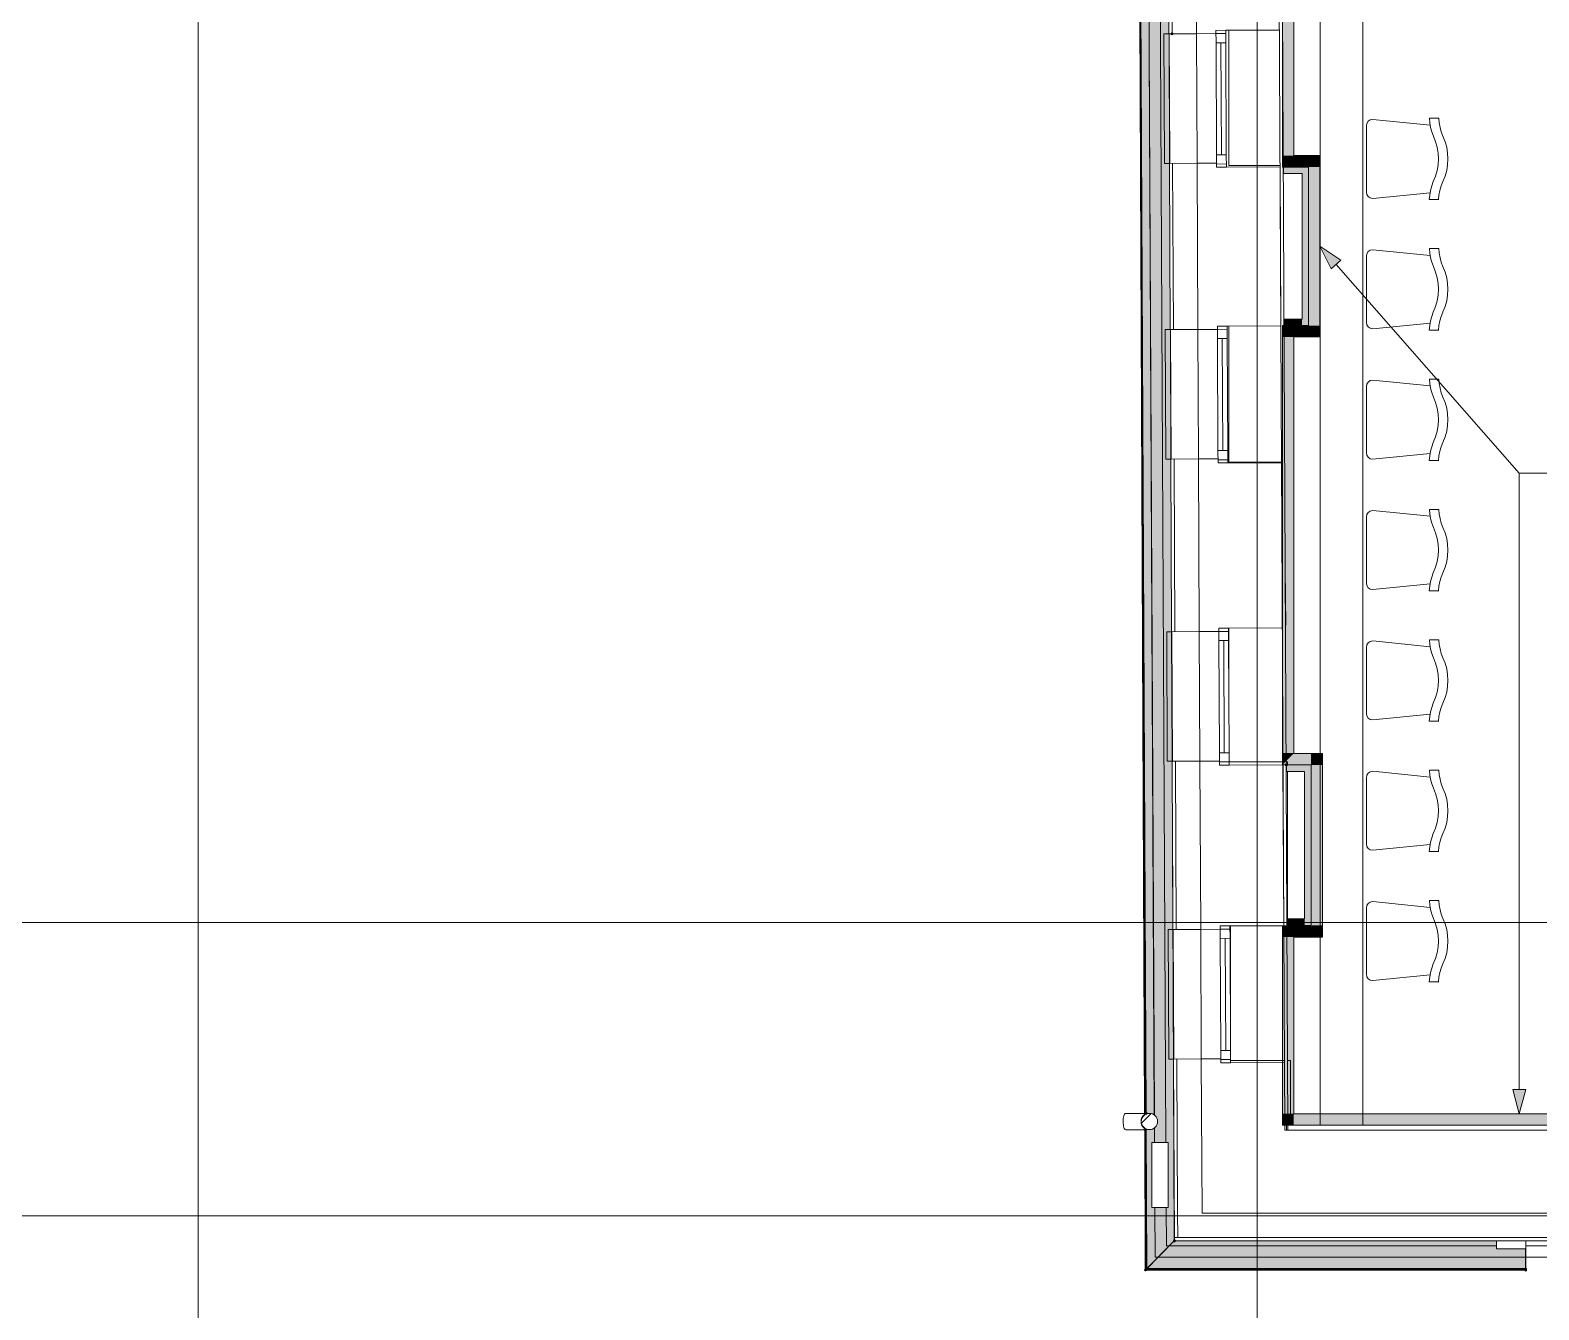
# Model space of a CAD drawing. Header units: millimetres. Extents: x 0 to 1189, y 0 to 841.
# Drawn here: x 228.4 to 321, y 282.1 to 360.6 of the extents above; entities that cross this region are included whole.
import ezdxf

# ---------------------------------------------------------------- set-up
doc = ezdxf.new("R2010")
doc.units = ezdxf.units.MM

msp = doc.modelspace()

# ---------------------------------------------------------------- hatches: boundary and pattern name
at = {"true_color": 0x3d3d3d}
h = msp.add_hatch(color=250, dxfattribs=at)
h.paths.add_polyline_path([(296.457453, 366.41133), (296.677453, 366.632331), (296.677453, 363.698326), (297.677455, 363.698326), (297.677455, 367.636332), (298.213456, 368.175333), (298.251456, 360.408321), (298.269456, 360.407321), (298.304456, 352.448309), (298.288456, 352.447309), (298.337456, 342.251294), (298.349456, 342.251294), (298.593456, 286.332208), (296.815453, 284.536205), (296.777453, 293.252219), (296.959454, 293.165219), (297.182454, 293.166219), (297.375454, 293.261219), (297.519455, 293.438219), (297.568455, 293.655219), (297.520455, 293.86122), (297.382454, 294.04122), (297.177454, 294.14122), (296.954454, 294.14022), (296.773453, 294.05222)])
h.paths.add_polyline_path([(298.213456, 288.369211), (298.213456, 292.369217), (297.213454, 292.369217), (297.213454, 288.369211)])
h = msp.add_hatch(color=250, dxfattribs=at)
h.dxf.hatch_style = 2
h.paths.add_polyline_path([(296.497453, 366.451331), (296.813453, 294.07122), (296.771453, 294.05122), (296.455453, 366.40933)])
at = {"true_color": 0xf1d696}
h = msp.add_hatch(color=41, dxfattribs=at)
h.dxf.hatch_style = 2
h.paths.add_polyline_path([(305.929467, 352.92731), (305.229466, 352.92731), (305.229466, 362.921325), (305.929467, 362.921325)])
h = msp.add_hatch(color=7)
h.dxf.hatch_style = 2
h.paths.add_polyline_path([(298.541456, 360.408321), (298.515019, 360.471884), (298.451456, 360.498321), (298.387893, 360.471884), (298.361456, 360.408321), (298.361456, 360.398321), (298.387893, 360.334759), (298.451456, 360.308321), (298.515019, 360.334759), (298.541456, 360.398321)])
h = msp.add_hatch(color=41, dxfattribs=at)
h.dxf.hatch_style = 2
h.paths.add_polyline_path([(305.929467, 352.92731), (305.929467, 352.227309), (305.229466, 352.227309)])
h = msp.add_hatch(color=41, dxfattribs=at)
h.dxf.hatch_style = 2
h.paths.add_polyline_path([(305.229466, 352.92731), (305.929467, 352.92731), (305.229466, 352.227309)])
h = msp.add_hatch(color=41, dxfattribs=at)
h.dxf.hatch_style = 2
h.paths.add_polyline_path([(306.834469, 352.92731), (306.834469, 352.227309), (305.929467, 352.227309), (305.929467, 352.92731)])
h = msp.add_hatch(color=41, dxfattribs=at)
h.dxf.hatch_style = 2
h.paths.add_polyline_path([(306.834469, 352.227309), (307.53447, 352.92731), (307.53447, 352.227309)])
h = msp.add_hatch(color=41, dxfattribs=at)
h.dxf.hatch_style = 2
h.paths.add_polyline_path([(306.834469, 352.92731), (307.53447, 352.92731), (306.834469, 352.227309)])
at = {"true_color": 0x3d3d3d}
h = msp.add_hatch(color=250, dxfattribs=at)
h.dxf.hatch_style = 2
h.paths.add_polyline_path([(298.304456, 352.447309), (298.314456, 352.448309)])
h = msp.add_hatch(color=7)
h.dxf.hatch_style = 2
h.paths.add_polyline_path([(306.834469, 352.233309), (306.834469, 351.833308), (305.301466, 351.833308), (305.301466, 352.233309)])
at = {"true_color": 0xf1d696}
h = msp.add_hatch(color=41, dxfattribs=at)
h.dxf.hatch_style = 2
h.paths.add_polyline_path([(307.53447, 342.496294), (306.834469, 342.496294), (306.834469, 352.227309), (307.53447, 352.227309)])
h = msp.add_hatch(color=7)
h.dxf.hatch_style = 2
h.paths.add_polyline_path([(306.834469, 342.496294), (306.434468, 342.496294), (306.434468, 351.833308), (306.834469, 351.833308)])
at = {"true_color": 0x0077b0}
h = msp.add_hatch(color=144, dxfattribs=at)
h.dxf.hatch_style = 2
h.paths.add_polyline_path([(307.53447, 347.361301), (308.820472, 346.5043), (308.219471, 345.976299)])
h = msp.add_hatch(color=7)
h.dxf.hatch_style = 2
h.paths.add_polyline_path([(305.318466, 342.496294), (305.318466, 342.896295), (306.434468, 342.896295), (306.434468, 342.496294)])
at = {"true_color": 0xf1d696}
h = msp.add_hatch(color=41, dxfattribs=at)
h.dxf.hatch_style = 2
h.paths.add_polyline_path([(305.929467, 341.796293), (305.229466, 341.796293), (305.229466, 342.496294)])
h = msp.add_hatch(color=41, dxfattribs=at)
h.dxf.hatch_style = 2
h.paths.add_polyline_path([(305.929467, 342.496294), (305.929467, 341.796293), (305.229466, 342.496294)])
h = msp.add_hatch(color=41, dxfattribs=at)
h.dxf.hatch_style = 2
h.paths.add_polyline_path([(305.229466, 341.796293), (305.929467, 341.796293), (305.929467, 316.240254), (305.229466, 315.540253)])
h = msp.add_hatch(color=41, dxfattribs=at)
h.dxf.hatch_style = 2
h.paths.add_polyline_path([(305.929467, 341.796293), (305.929467, 342.496294), (306.834469, 342.496294), (306.834469, 341.796293)])
h = msp.add_hatch(color=41, dxfattribs=at)
h.dxf.hatch_style = 2
h.paths.add_polyline_path([(306.834469, 342.496294), (307.53447, 341.796293), (306.834469, 341.796293)])
h = msp.add_hatch(color=41, dxfattribs=at)
h.dxf.hatch_style = 2
h.paths.add_polyline_path([(307.53447, 342.496294), (307.53447, 341.796293), (306.834469, 342.496294)])
at = {"true_color": 0x3d3d3d}
h = msp.add_hatch(color=250, dxfattribs=at)
h.dxf.hatch_style = 2
h.paths.add_polyline_path([(298.383456, 334.301281), (298.393456, 334.302281)])
at = {"true_color": 0xf1d696}
h = msp.add_hatch(color=41, dxfattribs=at)
h.dxf.hatch_style = 2
h.paths.add_polyline_path([(305.264466, 316.240254), (305.929467, 316.240254), (305.264466, 315.575253)])
h = msp.add_hatch(color=41, dxfattribs=at)
h.dxf.hatch_style = 2
h.paths.add_polyline_path([(306.992469, 316.240254), (306.992469, 315.540253), (305.264466, 315.540253), (305.264466, 316.240254)])
h = msp.add_hatch(color=41, dxfattribs=at)
h.dxf.hatch_style = 2
h.paths.add_polyline_path([(306.992469, 315.540253), (307.69247, 316.240254), (307.69247, 315.540253)])
h = msp.add_hatch(color=41, dxfattribs=at)
h.dxf.hatch_style = 2
h.paths.add_polyline_path([(306.992469, 316.240254), (307.69247, 316.240254), (306.992469, 315.540253)])
at = {"true_color": 0x3d3d3d}
h = msp.add_hatch(color=250, dxfattribs=at)
h.dxf.hatch_style = 2
h.paths.add_polyline_path([(298.464456, 315.758253), (298.474456, 315.759253)])
at = {"true_color": 0xf1d696}
h = msp.add_hatch(color=41, dxfattribs=at)
h.dxf.hatch_style = 2
h.paths.add_polyline_path([(305.264466, 315.575253), (305.264466, 315.540253), (305.229466, 315.540253)])
h = msp.add_hatch(color=7)
h.dxf.hatch_style = 2
h.paths.add_polyline_path([(305.462467, 315.623253), (305.398904, 315.596815), (305.372467, 315.533253), (305.398904, 315.46969), (305.462467, 315.443253), (305.475467, 315.443253), (305.539029, 315.46969), (305.565467, 315.533253), (305.539029, 315.596815), (305.475467, 315.623253)])
h = msp.add_hatch(color=7)
h.dxf.hatch_style = 2
h.paths.add_polyline_path([(306.992469, 315.533253), (306.992469, 315.133252), (305.475467, 315.133252), (305.475467, 315.533253)])
h = msp.add_hatch(color=7)
h.dxf.hatch_style = 2
h.paths.add_polyline_path([(306.992469, 305.684238), (306.592468, 305.684238), (306.592468, 315.133252), (306.992469, 315.133252)])
h = msp.add_hatch(color=41, dxfattribs=at)
h.dxf.hatch_style = 2
h.paths.add_polyline_path([(306.992469, 315.540253), (307.69247, 315.540253), (307.69247, 305.684238), (306.992469, 305.684238)])
h = msp.add_hatch(color=41, dxfattribs=at)
h.dxf.hatch_style = 2
h.paths.add_polyline_path([(305.929467, 304.969237), (305.229466, 304.969237), (305.229466, 305.669238)])
h = msp.add_hatch(color=41, dxfattribs=at)
h.dxf.hatch_style = 2
h.paths.add_polyline_path([(305.929467, 305.669238), (305.929467, 304.969237), (305.229466, 305.669238)])
h = msp.add_hatch(color=7)
h.dxf.hatch_style = 2
h.paths.add_polyline_path([(305.492467, 305.684238), (305.492467, 306.084238), (306.592468, 306.084238), (306.592468, 305.684238)])
h = msp.add_hatch(color=41, dxfattribs=at)
h.dxf.hatch_style = 2
h.paths.add_polyline_path([(305.929467, 304.969237), (305.929467, 305.669238), (306.992469, 305.669238), (306.992469, 304.969237)])
h = msp.add_hatch(color=41, dxfattribs=at)
h.dxf.hatch_style = 2
h.paths.add_polyline_path([(307.69247, 305.684238), (307.69247, 305.669238), (307.007469, 305.669238), (306.992469, 305.684238)])
h = msp.add_hatch(color=41, dxfattribs=at)
h.dxf.hatch_style = 2
h.paths.add_polyline_path([(306.992469, 305.669238), (307.69247, 304.969237), (306.992469, 304.969237)])
h = msp.add_hatch(color=41, dxfattribs=at)
h.dxf.hatch_style = 2
h.paths.add_polyline_path([(307.69247, 305.669238), (307.69247, 304.969237), (307.007469, 305.669238)])
h = msp.add_hatch(color=41, dxfattribs=at)
h.dxf.hatch_style = 2
h.paths.add_polyline_path([(305.929467, 294.13222), (305.229466, 294.13222), (305.229466, 304.969237), (305.929467, 304.969237)])
at = {"true_color": 0x0077b0}
h = msp.add_hatch(color=144, dxfattribs=at)
h.dxf.hatch_style = 2
h.paths.add_polyline_path([(319.766489, 294.13222), (319.366488, 295.625222), (320.166489, 295.625222)])
h = msp.add_hatch(color=7)
h.dxf.hatch_style = 2
h.paths.add_polyline_path([(296.855454, 294.24222), (296.791891, 294.215783), (296.765453, 294.15222), (296.791891, 294.088657), (296.855454, 294.06222), (296.867454, 294.06222), (296.931016, 294.088657), (296.957454, 294.15222), (296.931016, 294.215783), (296.867454, 294.24222)])
at = {"true_color": 0xf1d696}
h = msp.add_hatch(color=41, dxfattribs=at)
h.dxf.hatch_style = 2
h.paths.add_polyline_path([(305.929467, 294.13222), (305.929467, 293.432219), (305.229466, 293.432219)])
h = msp.add_hatch(color=41, dxfattribs=at)
h.dxf.hatch_style = 2
h.paths.add_polyline_path([(305.229466, 294.13222), (305.929467, 294.13222), (305.229466, 293.432219)])
h = msp.add_hatch(color=41, dxfattribs=at)
h.dxf.hatch_style = 2
h.paths.add_polyline_path([(352.362538, 294.13222), (352.362538, 293.432219), (305.929467, 293.432219), (305.929467, 294.13222)])
h = msp.add_hatch(color=7)
h.dxf.hatch_style = 2
h.paths.add_polyline_path([(296.808453, 293.062218), (296.872016, 293.088656), (296.898454, 293.152219), (296.872016, 293.215781), (296.808453, 293.242219), (296.793453, 293.242219), (296.729891, 293.215781), (296.703453, 293.152219), (296.729891, 293.088656), (296.793453, 293.062218)])
h = msp.add_hatch(color=7)
h.dxf.hatch_style = 2
h.paths.add_polyline_path([(296.829453, 293.062218), (296.893016, 293.088656), (296.919454, 293.152219), (296.893016, 293.215781), (296.829453, 293.242219), (296.817453, 293.242219), (296.753891, 293.215781), (296.727453, 293.152219), (296.753891, 293.088656), (296.817453, 293.062218)])
h = msp.add_hatch(color=7)
h.dxf.hatch_style = 2
h.paths.add_polyline_path([(296.841454, 293.062218), (296.905016, 293.088656), (296.931454, 293.152219), (296.905016, 293.215781), (296.841454, 293.242219), (296.829453, 293.242219), (296.765891, 293.215781), (296.739453, 293.152219), (296.765891, 293.088656), (296.829453, 293.062218)])
at = {"true_color": 0x3d3d3d}
h = msp.add_hatch(color=250, dxfattribs=at)
h.dxf.hatch_style = 2
h.paths.add_polyline_path([(296.816453, 293.233219), (296.854454, 284.586205), (296.813453, 284.534205), (296.775453, 293.253219)])
h = msp.add_hatch(color=250, dxfattribs=at)
h.dxf.hatch_style = 2
h.paths.add_polyline_path([(298.593456, 286.322208), (318.363486, 286.322208), (318.363486, 285.832207), (320.163489, 285.832207), (320.163489, 284.536205), (296.815453, 284.536205)])
h = msp.add_hatch(color=7)
h.dxf.hatch_style = 2
h.paths.add_polyline_path([(298.667096, 286.268568), (298.693347, 286.332208), (298.667096, 286.395848), (298.603456, 286.422099), (298.539816, 286.395848), (298.529816, 286.385848), (298.503565, 286.322208), (298.529816, 286.258568), (298.593456, 286.232317), (298.657096, 286.258568)])
h = msp.add_hatch(color=250, dxfattribs=at)
h.dxf.hatch_style = 2
h.paths.add_polyline_path([(298.593456, 286.322208), (298.593456, 286.332208), (298.603456, 286.332208)])
h = msp.add_hatch(color=7)
h.dxf.hatch_style = 2
h.paths.add_polyline_path([(296.894093, 284.488566), (296.920345, 284.552205), (296.894093, 284.615845), (296.830453, 284.642097), (296.766814, 284.615845), (296.735562, 284.547205), (296.761814, 284.483566), (296.825453, 284.457314)])
h = msp.add_hatch(color=7)
h.dxf.hatch_style = 2
h.paths.add_polyline_path([(296.923454, 284.519205), (296.940441, 284.585918), (296.905454, 284.645206), (296.838741, 284.662193), (296.779453, 284.627206), (296.759466, 284.556493), (296.794453, 284.497205), (296.861166, 284.480218)])
h = msp.add_hatch(color=250, dxfattribs=at)
h.dxf.hatch_style = 2
h.paths.add_polyline_path([(296.854454, 284.576205), (320.163489, 284.576205), (320.163489, 284.536205), (300.281459, 284.534205), (296.815453, 284.534205)])
h = msp.add_hatch(color=7)
h.dxf.hatch_style = 2
h.paths.add_polyline_path([(320.073489, 284.576205), (320.099927, 284.512643), (320.163489, 284.486205), (320.227052, 284.512643), (320.253489, 284.576205), (320.253489, 284.588205), (320.227052, 284.651768), (320.163489, 284.678206), (320.099927, 284.651768), (320.073489, 284.588205)])
h = msp.add_hatch(color=7)
h.dxf.hatch_style = 2
h.paths.add_polyline_path([(320.253489, 284.573205), (320.227052, 284.636768), (320.163489, 284.663206), (320.099927, 284.636768), (320.073489, 284.573205), (320.099927, 284.505643), (320.163489, 284.479205), (320.227052, 284.505643)])
h = msp.add_hatch(color=7)
h.dxf.hatch_style = 2
h.paths.add_polyline_path([(320.253489, 284.552205), (320.227052, 284.615768), (320.163489, 284.642206), (320.099927, 284.615768), (320.073489, 284.552205), (320.099927, 284.483643), (320.163489, 284.457205), (320.227052, 284.483643)])
h = msp.add_hatch(color=7)
h.dxf.hatch_style = 2
h.paths.add_polyline_path([(320.073489, 284.536205), (320.099927, 284.472643), (320.163489, 284.446205), (320.227052, 284.472643), (320.253489, 284.536205), (320.253489, 284.549205), (320.227052, 284.612768), (320.163489, 284.639206), (320.099927, 284.612768), (320.073489, 284.549205)])
h = msp.add_hatch(color=7)
h.dxf.hatch_style = 2
h.paths.add_polyline_path([(320.253489, 284.549205), (320.227052, 284.612768), (320.163489, 284.639206), (320.099927, 284.612768), (320.073489, 284.549205), (320.073489, 284.536205), (320.099927, 284.472643), (320.163489, 284.446205), (320.227052, 284.472643), (320.253489, 284.536205)])
h = msp.add_hatch(color=7)
h.dxf.hatch_style = 2
h.paths.add_polyline_path([(320.073489, 284.534205), (320.099927, 284.470643), (320.163489, 284.444205), (320.227052, 284.470643), (320.253489, 284.534205), (320.253489, 284.546205), (320.227052, 284.609768), (320.163489, 284.636206), (320.099927, 284.609768), (320.073489, 284.546205)])

# ---------------------------------------------------------------- linework, layer by layer
at = {"color": 7, "lineweight": 0}
for points in [[(303.672464, 237.628134), (303.672464, 730.151886)], [(238.672365, 237.628134), (238.672365, 729.022884)], [(304.974466, 375.015344), (305.371467, 293.132219)], [(305.571467, 293.133219), (305.174466, 375.015344)], [(299.905458, 369.915336), (299.951458, 360.405321)], [(299.951458, 360.405321), (299.905458, 369.915336)], [(297.713455, 368.197333), (298.074455, 292.369217)], [(298.213456, 368.207333), (298.251456, 360.397321)], [(298.412456, 368.407334), (298.451456, 360.408321)], [(296.771453, 294.05122), (296.455453, 366.40933)], [(296.773453, 294.05222), (296.457453, 366.41133)], [(296.783453, 294.05622), (296.467453, 366.421331)], [(296.784453, 294.05722), (296.468453, 366.422331)], [(296.786453, 294.05822), (296.470453, 366.424331)], [(296.789453, 294.05922), (296.473453, 366.427331)], [(296.806453, 294.06822), (296.490453, 366.444331)], [(296.809453, 294.06922), (296.494453, 366.448331)], [(296.813453, 294.07122), (296.497453, 366.451331)], [(296.825453, 294.07722), (296.509453, 366.463331)], [(296.867454, 294.09722), (296.517453, 366.507331)], [(297.031454, 363.698326), (297.367454, 294.05022)], [(297.366454, 294.05122), (297.035454, 363.698326)], [(307.53947, 293.432219), (307.53947, 363.621326)], [(305.229466, 362.921325), (305.229466, 352.227309)], [(305.929467, 352.92731), (305.929467, 362.921325)], [(297.951455, 360.396321), (298.251456, 360.397321)], [(297.988455, 352.446309), (297.951455, 360.396321)], [(298.251456, 360.397321), (299.951458, 360.405321)], [(298.304456, 352.447309), (298.269456, 360.407321)], [(298.304456, 352.447309), (298.269456, 360.407321)], [(298.279456, 360.407321), (298.314456, 352.447309)], [(298.314456, 352.447309), (298.279456, 360.407321)], [(299.951458, 360.405321), (301.15146, 360.411321)], [(299.988458, 352.455309), (299.951458, 360.405321)], [(299.951458, 360.405321), (299.988458, 352.455309)], [(301.750461, 360.614322), (301.15046, 360.611322)], [(301.750461, 360.614322), (301.15046, 360.611322)], [(301.15046, 360.611322), (301.15346, 359.85132)], [(301.15046, 360.611322), (301.15346, 359.85132)], [(301.751461, 360.414321), (301.15146, 360.411321)], [(301.750461, 360.614322), (305.050466, 360.629322)], [(301.753461, 359.85432), (301.750461, 360.614322)], [(301.753461, 359.85432), (301.750461, 360.614322)], [(301.939461, 360.617322), (301.939461, 352.317309)], [(301.15346, 359.85132), (301.753461, 359.85432)], [(301.18646, 352.97131), (301.15346, 359.85132)], [(301.486461, 352.97231), (301.453461, 359.85232)], [(301.753461, 359.85432), (301.786461, 352.97431)], [(301.18646, 352.97131), (301.786461, 352.97431)], [(301.19046, 352.211309), (301.18646, 352.97131)], [(301.18646, 352.97131), (301.19046, 352.211309)], [(301.786461, 352.97431), (301.790461, 352.214309)], [(301.790461, 352.214309), (301.786461, 352.97431)], [(307.53447, 352.92731), (305.929467, 352.92731)], [(307.53447, 352.92731), (307.53447, 352.227309)], [(298.288456, 352.447309), (297.988455, 352.446309)], [(299.988458, 352.455309), (298.288456, 352.447309)], [(298.288456, 352.447309), (298.337456, 342.251294)], [(298.537456, 342.252294), (298.488456, 352.448309)], [(301.18846, 352.461309), (299.988458, 352.455309)], [(299.988458, 352.455309), (300.037458, 342.259294)], [(301.789461, 352.414309), (301.18946, 352.411309)], [(301.790461, 352.214309), (301.19046, 352.211309)], [(301.19046, 352.211309), (301.790461, 352.214309)], [(305.090466, 352.229309), (301.790461, 352.214309)], [(301.939461, 352.317309), (305.084466, 352.317309)], [(305.136466, 342.483294), (305.090466, 352.229309)], [(305.229466, 352.227309), (305.929467, 352.227309)], [(306.834469, 352.233309), (305.301466, 352.233309)], [(305.301466, 352.233309), (305.301466, 351.833308)], [(305.929467, 352.227309), (306.834469, 352.227309)], [(306.834469, 342.496294), (306.834469, 352.233309)], [(306.834469, 352.227309), (306.834469, 342.496294)], [(307.53447, 341.796293), (307.53447, 352.227309)], [(305.301466, 351.833308), (306.434468, 351.833308)], [(306.434468, 351.833308), (306.434468, 342.896295)], [(306.434468, 342.896295), (305.318466, 342.896295)], [(305.318466, 342.896295), (305.318466, 342.496294)], [(298.037455, 342.249294), (298.337456, 342.251294)], [(298.075455, 334.299281), (298.037455, 342.249294)], [(298.337456, 342.251294), (300.037458, 342.259294)], [(298.383456, 334.301281), (298.349456, 342.251294)], [(298.383456, 334.301281), (298.349456, 342.251294)], [(298.359456, 342.251294), (298.393456, 334.301281)], [(298.393456, 334.301281), (298.359456, 342.251294)], [(300.037458, 342.259294), (301.23746, 342.264294)], [(300.037458, 342.259294), (300.075458, 334.309281)], [(301.836461, 342.467294), (301.23646, 342.464294)], [(301.836461, 342.467294), (301.23646, 342.464294)], [(301.23646, 342.464294), (301.24046, 341.704293)], [(301.23646, 342.464294), (301.24046, 341.704293)], [(301.837461, 342.267294), (301.23746, 342.264294)], [(301.836461, 342.467294), (305.136466, 342.483294)], [(301.840461, 341.707293), (301.836461, 342.467294)], [(301.840461, 341.707293), (301.836461, 342.467294)], [(301.939461, 342.468294), (301.939461, 334.117281)], [(305.229466, 342.496294), (305.229466, 341.796293)], [(306.834469, 342.496294), (305.229466, 342.496294)], [(305.229466, 341.796293), (305.229466, 315.540253)], [(305.318466, 342.496294), (306.834469, 342.496294)], [(305.929467, 341.796293), (306.834469, 341.796293)], [(305.929467, 316.240254), (305.929467, 341.796293)], [(307.53447, 341.796293), (306.834469, 341.796293)], [(301.24046, 341.704293), (301.840461, 341.707293)], [(301.27246, 334.824282), (301.24046, 341.704293)], [(301.572461, 334.826282), (301.540461, 341.706293)], [(301.840461, 341.707293), (301.872461, 334.827282)], [(301.27246, 334.824282), (301.872461, 334.827282)], [(301.27646, 334.064281), (301.27246, 334.824282)], [(301.27246, 334.824282), (301.27646, 334.064281)], [(301.872461, 334.827282), (301.876461, 334.067281)], [(301.876461, 334.067281), (301.872461, 334.827282)], [(298.375456, 334.301281), (298.075455, 334.299281)], [(300.075458, 334.309281), (298.375456, 334.301281)], [(298.375456, 334.301281), (298.425456, 323.707265)], [(298.575456, 334.302281), (298.576456, 334.058281)], [(298.576456, 334.058281), (298.625456, 323.708265)], [(301.27546, 334.314281), (300.075458, 334.309281)], [(300.075458, 334.309281), (300.125459, 323.716265)], [(300.125459, 323.716265), (300.075458, 334.309281)], [(301.875461, 334.267281), (301.27546, 334.264281)], [(301.876461, 334.067281), (301.27646, 334.064281)], [(301.27646, 334.064281), (301.876461, 334.067281)], [(305.176466, 334.083281), (301.876461, 334.067281)], [(301.939461, 334.117281), (305.172466, 334.117281)], [(305.224466, 323.940266), (305.176466, 334.083281)], [(305.404467, 327.542271), (305.439467, 324.117266)], [(298.125455, 323.706265), (298.425456, 323.707265)], [(298.163456, 315.756253), (298.125455, 323.706265)], [(298.425456, 323.707265), (300.125459, 323.716265)], [(298.464456, 315.758253), (298.430456, 323.708265)], [(298.464456, 315.758253), (298.430456, 323.708265)], [(298.440456, 323.708265), (298.474456, 315.758253)], [(298.474456, 315.758253), (298.440456, 323.708265)], [(300.125459, 323.716265), (301.32546, 323.721265)], [(300.163459, 315.766253), (300.125459, 323.716265)], [(301.924461, 323.924266), (301.32446, 323.921266)], [(301.924461, 323.924266), (301.32446, 323.921266)], [(301.32446, 323.921266), (301.32846, 323.161264)], [(301.32446, 323.921266), (301.32846, 323.161264)], [(301.925461, 323.724265), (301.32546, 323.721265)], [(301.924461, 323.924266), (305.224466, 323.940266)], [(301.928461, 323.164264), (301.924461, 323.924266)], [(301.928461, 323.164264), (301.924461, 323.924266)], [(301.939461, 323.924266), (301.939461, 320.809261)], [(305.439467, 324.117266), (305.421467, 324.117266)], [(301.32846, 323.161264), (301.928461, 323.164264)], [(301.36046, 316.281254), (301.32846, 323.161264)], [(301.660461, 316.283254), (301.628461, 323.163264)], [(301.928461, 323.164264), (301.960461, 316.284254)], [(301.36046, 316.281254), (301.960461, 316.284254)], [(301.36446, 315.521253), (301.36046, 316.281254)], [(301.36046, 316.281254), (301.36446, 315.521253)], [(301.960461, 316.284254), (301.964461, 315.524253)], [(301.964461, 315.524253), (301.960461, 316.284254)], [(305.264466, 316.240254), (305.929467, 316.240254)], [(307.69247, 316.240254), (305.264466, 316.240254)], [(307.69247, 316.240254), (307.69247, 315.540253)], [(298.463456, 315.758253), (298.163456, 315.756253)], [(300.163459, 315.766253), (298.463456, 315.758253)], [(298.463456, 315.758253), (298.512456, 305.438237)], [(298.712456, 305.439237), (298.663456, 315.759253)], [(301.36346, 315.771253), (300.163459, 315.766253)], [(300.163459, 315.766253), (300.212459, 305.446237)], [(301.963461, 315.724253), (301.36346, 315.721253)], [(301.964461, 315.524253), (301.36446, 315.521253)], [(301.36446, 315.521253), (301.964461, 315.524253)], [(301.963461, 315.717253), (305.263466, 315.717253)], [(305.264466, 315.540253), (301.964461, 315.524253)], [(305.229466, 315.540253), (305.264466, 315.540253)], [(305.311466, 305.670238), (305.264466, 315.540253)], [(305.264466, 315.540253), (306.992469, 315.540253)], [(305.461467, 315.717253), (305.539467, 315.717253)], [(306.992469, 315.533253), (305.475467, 315.533253)], [(305.475467, 315.533253), (305.475467, 315.133252)], [(305.475467, 315.133252), (306.592468, 315.133252)], [(305.539467, 315.717253), (305.539467, 315.533253)], [(305.539467, 315.133252), (305.539467, 306.084238)], [(306.592468, 315.133252), (306.592468, 306.084238)], [(306.992469, 315.540253), (306.992469, 305.684238)], [(306.992469, 305.684238), (306.992469, 315.533253)], [(307.69247, 305.684238), (307.69247, 315.540253)], [(298.593456, 286.322208), (298.481456, 311.926247)], [(298.593456, 286.322208), (298.481456, 311.926247)], [(202.529309, 305.871238), (730.632116, 305.871238)], [(302.011461, 305.654238), (301.41146, 305.651238)], [(302.011461, 305.654238), (301.41146, 305.651238)], [(301.41146, 305.651238), (301.41546, 304.891237)], [(301.41146, 305.651238), (301.41546, 304.891237)], [(302.011461, 305.654238), (305.311466, 305.670238)], [(302.015461, 304.894237), (302.011461, 305.654238)], [(302.015461, 304.894237), (302.011461, 305.654238)], [(302.039461, 305.654238), (302.039461, 299.781229)], [(305.229466, 305.669238), (305.229466, 304.969237)], [(306.992469, 305.669238), (305.229466, 305.669238)], [(306.592468, 306.084238), (305.492467, 306.084238)], [(305.492467, 306.084238), (305.492467, 305.684238)], [(305.492467, 305.684238), (306.992469, 305.684238)], [(307.69247, 304.969237), (307.69247, 305.684238)], [(298.212456, 305.436237), (298.509456, 305.438237)], [(298.250456, 297.486225), (298.212456, 305.436237)], [(298.512456, 305.438237), (300.212459, 305.446237)], [(298.519456, 305.438237), (298.554456, 297.488225)], [(298.554456, 297.488225), (298.519456, 305.438237)], [(300.212459, 305.446237), (301.41246, 305.451237)], [(300.250459, 297.496225), (300.212459, 305.446237)], [(302.012461, 305.454237), (301.41246, 305.451237)], [(301.41546, 304.891237), (302.015461, 304.894237)], [(301.447461, 298.012226), (301.41546, 304.891237)], [(301.747461, 298.013226), (301.715461, 304.893237)], [(302.015461, 304.894237), (302.047461, 298.014226)], [(305.229466, 304.969237), (305.229466, 293.432219)], [(305.929467, 304.969237), (306.992469, 304.969237)], [(305.929467, 294.13222), (305.929467, 304.969237)], [(307.69247, 304.969237), (306.992469, 304.969237)], [(298.544456, 297.488225), (298.250456, 297.486225)], [(300.250459, 297.496225), (298.550456, 297.488225)], [(298.550456, 297.488225), (298.603456, 286.332208)], [(298.750456, 297.489225), (298.751456, 297.159225)], [(301.450461, 297.502225), (300.250459, 297.496225)], [(300.250459, 297.496225), (300.295459, 288.032211)], [(301.447461, 298.012226), (302.047461, 298.014226)], [(301.451461, 297.252225), (301.447461, 298.012226)], [(301.447461, 298.012226), (301.451461, 297.252225)], [(302.050461, 297.454225), (301.450461, 297.452225)], [(302.047461, 298.014226), (302.051461, 297.254225)], [(302.051461, 297.254225), (302.047461, 298.014226)], [(302.050461, 297.395225), (305.350467, 297.395225)], [(305.550467, 297.395225), (305.727467, 297.395225)], [(305.727467, 297.395225), (305.727467, 293.432219)], [(298.751456, 297.159225), (298.795456, 288.032211)], [(302.051461, 297.254225), (301.451461, 297.252225)], [(301.451461, 297.252225), (302.051461, 297.254225)], [(305.351467, 297.270225), (302.051461, 297.254225)], [(305.371467, 293.132219), (305.351467, 297.270225)], [(295.452279, 293.645704), (295.45493, 293.746444), (295.463463, 293.840322), (295.477264, 293.925318), (295.495722, 293.999415), (295.518226, 294.060593), (295.544165, 294.106834), (295.572926, 294.13612), (295.603899, 294.146431)], [(295.608655, 293.146441), (295.577586, 293.156416), (295.548547, 293.185327), (295.522171, 293.231197), (295.499086, 293.292047), (295.479924, 293.3659), (295.465315, 293.450779), (295.45589, 293.544706), (295.452279, 293.645704)], [(296.029452, 294.14822), (295.604452, 294.14622)], [(296.029452, 294.14822), (296.086452, 294.14822)], [(296.086452, 294.14822), (296.142452, 294.14922)], [(296.142452, 294.14922), (296.197453, 294.14922)], [(296.197453, 294.14922), (296.250453, 294.14922)], [(296.250453, 294.14922), (296.303453, 294.14922)], [(296.303453, 294.14922), (296.355453, 294.15022)], [(296.355453, 294.15022), (296.405453, 294.15022)], [(296.405453, 294.15022), (296.454453, 294.15022)], [(296.454453, 294.15022), (296.502453, 294.15022)], [(296.502453, 294.15022), (296.548453, 294.15122)], [(296.548453, 294.15122), (296.593453, 294.15122)], [(296.548453, 293.651219), (296.563422, 293.777141), (296.606703, 293.892345), (296.67586, 293.994235), (296.768453, 294.07822)], [(296.772453, 293.226219), (296.678531, 293.309219), (296.608328, 293.410969), (296.564187, 293.526594), (296.548453, 293.651219)], [(296.568453, 293.651219), (296.578617, 293.753946), (296.607766, 293.847782), (296.653883, 293.932712), (296.714953, 294.00672), (296.788961, 294.06779), (296.873891, 294.113908), (296.967727, 294.143056), (297.068454, 294.15322), (297.168852, 294.143142), (297.262454, 294.11422), (297.347243, 294.068423), (297.421204, 294.00772), (297.482322, 293.934079), (297.52858, 293.84947), (297.557962, 293.75586), (297.568455, 293.655219)], [(297.568455, 293.655219), (297.558291, 293.552493), (297.529142, 293.458657), (297.483025, 293.373727), (297.421954, 293.299719), (297.347946, 293.238648), (297.263017, 293.192531), (297.169181, 293.163383), (297.068454, 293.153219), (296.968055, 293.163297), (296.874454, 293.192219), (296.789664, 293.238016), (296.715703, 293.298719), (296.654586, 293.37236), (296.608328, 293.456969), (296.578945, 293.550579), (296.568453, 293.651219)], [(296.589453, 293.562219), (297.168454, 294.14122)], [(296.593453, 294.15122), (296.636453, 294.15122)], [(296.636453, 294.15122), (296.677453, 294.15122)], [(296.677453, 294.15122), (296.716453, 294.15122)], [(296.716453, 294.15122), (296.754453, 294.15222)], [(296.754453, 294.15222), (296.771453, 294.15222)], [(296.784453, 294.08922), (296.801453, 294.09922)], [(296.789453, 294.15222), (296.806453, 294.15222)], [(296.807453, 294.10322), (296.819453, 294.11022)], [(296.819453, 294.11022), (296.862454, 294.13022)], [(296.825453, 294.15222), (296.855454, 294.15222)], [(352.362538, 294.13222), (305.929467, 294.13222)], [(295.609452, 293.146219), (296.034452, 293.148219)], [(296.058452, 293.148219), (296.034452, 293.148219)], [(296.114452, 293.148219), (296.058452, 293.148219)], [(296.169452, 293.149219), (296.114452, 293.148219)], [(296.224453, 293.149219), (296.169452, 293.149219)], [(296.277453, 293.149219), (296.224453, 293.149219)], [(296.330453, 293.149219), (296.277453, 293.149219)], [(296.381453, 293.150219), (296.330453, 293.149219)], [(296.431453, 293.150219), (296.381453, 293.150219)], [(296.479453, 293.150219), (296.431453, 293.150219)], [(296.526453, 293.150219), (296.479453, 293.150219)], [(296.572453, 293.151219), (296.526453, 293.150219)], [(296.615453, 293.151219), (296.572453, 293.151219)], [(296.658453, 293.151219), (296.615453, 293.151219)], [(296.698453, 293.151219), (296.658453, 293.151219)], [(296.737453, 293.151219), (296.698453, 293.151219)], [(296.773453, 293.152219), (296.737453, 293.151219)], [(296.813453, 284.534205), (296.775453, 293.253219)], [(296.815453, 284.536205), (296.777453, 293.252219)], [(296.824453, 284.546205), (296.786453, 293.247219)], [(296.825453, 284.547205), (296.787453, 293.247219)], [(296.805453, 293.205219), (296.788453, 293.215219)], [(296.827453, 284.549205), (296.789453, 293.246219)], [(296.830453, 284.552205), (296.792453, 293.244219)], [(296.848454, 284.569205), (296.810453, 293.236219)], [(296.823453, 293.194219), (296.811453, 293.201219)], [(296.851454, 284.573205), (296.813453, 293.234219)], [(296.854454, 284.576205), (296.816453, 293.233219)], [(296.866454, 293.174219), (296.823453, 293.194219)], [(296.866454, 284.588205), (296.829453, 293.227219)], [(296.872454, 293.152219), (296.841454, 293.152219)], [(296.913454, 284.635206), (296.871454, 293.207219)], [(297.374454, 292.369217), (297.370454, 293.258219)], [(297.371454, 293.259219), (297.376454, 292.369217)], [(305.229466, 293.432219), (305.929467, 293.432219)], [(305.371467, 293.132219), (305.571467, 293.133219)], [(305.371467, 293.132219), (375.358573, 293.132219)], [(375.058573, 293.432219), (305.471467, 293.432219)], [(305.471467, 293.432219), (305.471467, 293.132219)], [(305.929467, 293.432219), (353.062539, 293.432219)], [(298.213456, 292.369217), (297.213454, 292.369217)], [(297.213454, 292.369217), (297.213454, 288.369211)], [(298.213456, 288.369211), (298.213456, 292.369217)], [(297.213454, 288.369211), (298.213456, 288.369211)], [(297.408454, 285.332207), (297.393454, 288.369211)], [(297.395454, 288.369211), (297.409454, 285.332207)], [(298.104455, 286.032208), (298.093455, 288.369211)], [(298.802457, 286.532208), (298.795456, 288.032211)], [(300.295459, 288.032211), (380.458581, 288.032211)], [(202.529309, 287.87121), (805.800231, 287.87121)], [(298.593456, 286.322208), (296.815453, 284.536205)], [(296.827453, 284.549205), (298.593456, 286.322208)], [(298.593456, 286.322208), (318.363486, 286.322208)], [(298.593456, 286.322208), (318.363486, 286.322208)], [(298.802457, 286.532208), (298.602456, 286.532208)], [(298.602456, 286.532208), (298.603456, 286.332208)], [(298.603456, 286.332208), (381.958584, 286.332208)], [(381.958584, 286.532208), (298.802457, 286.532208)], [(318.363486, 286.332208), (318.363486, 285.832207)], [(320.163489, 285.832207), (320.163489, 286.332208)], [(320.157489, 285.332207), (297.408454, 285.332207)], [(318.363486, 286.032208), (298.104455, 286.032208)], [(318.363486, 285.832207), (320.163489, 285.832207)], [(320.156489, 285.834207), (320.156489, 285.332207)], [(320.157489, 285.332207), (320.157489, 284.632206)], [(320.163489, 286.032208), (360.954551, 286.032208)], [(320.163489, 285.832207), (320.163489, 284.536205)], [(320.163489, 284.549205), (320.163489, 285.832207)], [(382.858585, 285.332207), (320.163489, 285.332207)], [(296.813453, 284.534205), (296.824453, 284.546205)], [(296.813453, 284.534205), (320.163489, 284.534205)], [(296.827453, 284.549205), (296.815453, 284.536205)], [(296.815453, 284.536205), (296.827453, 284.549205)], [(296.815453, 284.536205), (320.163489, 284.536205)], [(296.824453, 284.546205), (320.163489, 284.546205)], [(296.825453, 284.547205), (320.163489, 284.547205)], [(296.866454, 284.588205), (296.827453, 284.549205)], [(296.827453, 284.549205), (296.854454, 284.576205)], [(296.854454, 284.576205), (296.827453, 284.549205)], [(296.827453, 284.549205), (296.854454, 284.576205)], [(296.827453, 284.549205), (320.163489, 284.549205)], [(296.848454, 284.569205), (296.830453, 284.552205)], [(296.830453, 284.552205), (296.848454, 284.569205)], [(296.830453, 284.552205), (320.163489, 284.552205)], [(296.848454, 284.569205), (320.163489, 284.569205)], [(296.851454, 284.573205), (320.163489, 284.573205)], [(296.854454, 284.576205), (296.866454, 284.588205)], [(296.854454, 284.576205), (320.163489, 284.576205)], [(296.866454, 284.588205), (320.163489, 284.588205)], [(320.157489, 284.632206), (296.913454, 284.632206)], [(320.163489, 284.588205), (320.163489, 284.549205)], [(320.163489, 284.549205), (320.163489, 284.576205)], [(320.163489, 284.576205), (320.163489, 284.549205)], [(320.163489, 284.549205), (320.163489, 284.576205)], [(320.163489, 284.552205), (320.163489, 284.569205)], [(320.163489, 284.569205), (320.163489, 284.552205)]]:
    msp.add_lwpolyline(points, dxfattribs=at)
at = {"color": 253, "lineweight": 0, "true_color": 0x999999}
for points in [[(310.174474, 363.351326), (310.174474, 293.452219)], [(310.383474, 354.752313), (310.414552, 354.906579), (310.499349, 355.032438), (310.625209, 355.117235), (310.779475, 355.148313)], [(310.383474, 354.752313), (310.383474, 350.692306)], [(314.29148, 354.792313), (310.779475, 355.148313)], [(314.49448, 354.112312), (314.397043, 354.379609), (314.32398, 354.653938), (314.275668, 354.933704), (314.25248, 355.217313)], [(314.827481, 355.217313), (314.25248, 355.217313)], [(315.078481, 354.110312), (314.978044, 354.377359), (314.903481, 354.652188), (314.855169, 354.932829), (314.833481, 355.217313)], [(314.49448, 354.112312), (314.632184, 353.779671), (314.731356, 353.434936), (314.79134, 353.081388), (314.811481, 352.72231)], [(315.075481, 354.113312), (315.213185, 353.780671), (315.312357, 353.435936), (315.372341, 353.082388), (315.392482, 352.72331)], [(314.811481, 352.72231), (314.786293, 352.362622), (314.723231, 352.008558), (314.623043, 351.66312), (314.48648, 351.329307)], [(315.392482, 352.72331), (315.372341, 352.363481), (315.312357, 352.009183), (315.213185, 351.663699), (315.075481, 351.330307)], [(314.24748, 350.224306), (314.270105, 350.508056), (314.31823, 350.788057), (314.39148, 351.062432), (314.48948, 351.329307)], [(314.814481, 350.222306), (314.839934, 350.507353), (314.892106, 350.788182), (314.970716, 351.062823), (315.075481, 351.329307)], [(310.779475, 350.296306), (310.625209, 350.327384), (310.499349, 350.412181), (310.414552, 350.538041), (310.383474, 350.692306)], [(314.29148, 350.651306), (310.779475, 350.296306)], [(314.24748, 350.224306), (314.825481, 350.224306)], [(310.383474, 346.7523), (310.414552, 346.906566), (310.499349, 347.032426), (310.625209, 347.117223), (310.779475, 347.148301)], [(310.383474, 346.7523), (310.383474, 342.692294)], [(314.29148, 346.792301), (310.779475, 347.148301)], [(314.49448, 346.112299), (314.397043, 346.379597), (314.32398, 346.653925), (314.275668, 346.933691), (314.25248, 347.217301)], [(314.827481, 347.217301), (314.25248, 347.217301)], [(315.078481, 346.110299), (314.978044, 346.377347), (314.903481, 346.652175), (314.855169, 346.932816), (314.833481, 347.217301)], [(314.49448, 346.112299), (314.632184, 345.779658), (314.731356, 345.434923), (314.79134, 345.081376), (314.811481, 344.722297)], [(315.075481, 346.113299), (315.213185, 345.780658), (315.312357, 345.435923), (315.372341, 345.082376), (315.392482, 344.723297)], [(314.811481, 344.722297), (314.786293, 344.362609), (314.723231, 344.008546), (314.623043, 343.663108), (314.48648, 343.329295)], [(315.392482, 344.723297), (315.372341, 344.363469), (315.312357, 344.009171), (315.213185, 343.663686), (315.075481, 343.330295)], [(310.779475, 342.296294), (310.625209, 342.327372), (310.499349, 342.412169), (310.414552, 342.538028), (310.383474, 342.692294)], [(314.24748, 342.224294), (314.270105, 342.508044), (314.31823, 342.788044), (314.39148, 343.06242), (314.48948, 343.329295)], [(314.814481, 342.222294), (314.839934, 342.507341), (314.892106, 342.788169), (314.970716, 343.06281), (315.075481, 343.329295)], [(314.29148, 342.651294), (310.779475, 342.296294)], [(314.24748, 342.224294), (314.825481, 342.224294)], [(310.383474, 338.752288), (310.414552, 338.906554), (310.499349, 339.032414), (310.625209, 339.117211), (310.779475, 339.148289)], [(314.29148, 338.792288), (310.779475, 339.148289)], [(314.49448, 338.112287), (314.397043, 338.379585), (314.32398, 338.653913), (314.275668, 338.933679), (314.25248, 339.217289)], [(314.827481, 339.217289), (314.25248, 339.217289)], [(315.078481, 338.110287), (314.978044, 338.377335), (314.903481, 338.652163), (314.855169, 338.932804), (314.833481, 339.217289)], [(310.383474, 338.752288), (310.383474, 334.692282)], [(314.49448, 338.112287), (314.632184, 337.779646), (314.731356, 337.434911), (314.79134, 337.081364), (314.811481, 336.722285)], [(315.075481, 338.113287), (315.213185, 337.780646), (315.312357, 337.435911), (315.372341, 337.082364), (315.392482, 336.723285)], [(314.811481, 336.722285), (314.786293, 336.362597), (314.723231, 336.008534), (314.623043, 335.663096), (314.48648, 335.329283)], [(315.392482, 336.723285), (315.372341, 336.363456), (315.312357, 336.009159), (315.213185, 335.663674), (315.075481, 335.330283)], [(314.24748, 334.224281), (314.270105, 334.508032), (314.31823, 334.788032), (314.39148, 335.062408), (314.48948, 335.329283)], [(314.814481, 334.222281), (314.839934, 334.507329), (314.892106, 334.788157), (314.970716, 335.062798), (315.075481, 335.329283)], [(310.779475, 334.296281), (310.625209, 334.32736), (310.499349, 334.412157), (310.414552, 334.538016), (310.383474, 334.692282)], [(314.29148, 334.651282), (310.779475, 334.296281)], [(314.24748, 334.224281), (314.825481, 334.224281)], [(310.383474, 330.752276), (310.414552, 330.906542), (310.499349, 331.032401), (310.625209, 331.117198), (310.779475, 331.148277)], [(310.383474, 330.752276), (310.383474, 326.69227)], [(314.29148, 330.792276), (310.779475, 331.148277)], [(314.49448, 330.112275), (314.397043, 330.379572), (314.32398, 330.653901), (314.275668, 330.933667), (314.25248, 331.217277)], [(314.827481, 331.217277), (314.25248, 331.217277)], [(315.078481, 330.110275), (314.978044, 330.377322), (314.903481, 330.652151), (314.855169, 330.932792), (314.833481, 331.217277)], [(314.49448, 330.112275), (314.632184, 329.779634), (314.731356, 329.434899), (314.79134, 329.081352), (314.811481, 328.722273)], [(315.075481, 330.113275), (315.213185, 329.780634), (315.312357, 329.435899), (315.372341, 329.082352), (315.392482, 328.723273)], [(314.811481, 328.722273), (314.786293, 328.362585), (314.723231, 328.008522), (314.623043, 327.663084), (314.48648, 327.329271)], [(315.392482, 328.723273), (315.372341, 328.363444), (315.312357, 328.009147), (315.213185, 327.663662), (315.075481, 327.330271)], [(314.24748, 326.224269), (314.270105, 326.50802), (314.31823, 326.78802), (314.39148, 327.062395), (314.48948, 327.329271)], [(314.814481, 326.222269), (314.839934, 326.507316), (314.892106, 326.788145), (314.970716, 327.062786), (315.075481, 327.329271)], [(310.779475, 326.296269), (310.625209, 326.327347), (310.499349, 326.412144), (310.414552, 326.538004), (310.383474, 326.69227)], [(314.29148, 326.65127), (310.779475, 326.296269)], [(314.24748, 326.224269), (314.825481, 326.224269)], [(314.49448, 322.112263), (314.397043, 322.37956), (314.32398, 322.653889), (314.275668, 322.933655), (314.25248, 323.217264)], [(314.827481, 323.217264), (314.25248, 323.217264)], [(315.078481, 322.110263), (314.978044, 322.37731), (314.903481, 322.652139), (314.855169, 322.93278), (314.833481, 323.217264)], [(310.383474, 322.752264), (310.414552, 322.90653), (310.499349, 323.032389), (310.625209, 323.117186), (310.779475, 323.148264)], [(310.383474, 322.752264), (310.383474, 318.692258)], [(314.29148, 322.792264), (310.779475, 323.148264)], [(314.49448, 322.112263), (314.632184, 321.779622), (314.731356, 321.434887), (314.79134, 321.081339), (314.811481, 320.722261)], [(315.075481, 322.113263), (315.213185, 321.780622), (315.312357, 321.435887), (315.372341, 321.082339), (315.392482, 320.723261)], [(314.811481, 320.722261), (314.786293, 320.362573), (314.723231, 320.00851), (314.623043, 319.663072), (314.48648, 319.329259)], [(315.392482, 320.723261), (315.372341, 320.363432), (315.312357, 320.009135), (315.213185, 319.66365), (315.075481, 319.330259)], [(310.779475, 318.296257), (310.625209, 318.327335), (310.499349, 318.412132), (310.414552, 318.537992), (310.383474, 318.692258)], [(314.29148, 318.651258), (310.779475, 318.296257)], [(314.24748, 318.224257), (314.270105, 318.508007), (314.31823, 318.788008), (314.39148, 319.062383), (314.48948, 319.329259)], [(314.814481, 318.222257), (314.839934, 318.507304), (314.892106, 318.788133), (314.970716, 319.062774), (315.075481, 319.329259)], [(314.24748, 318.224257), (314.825481, 318.224257)], [(310.383474, 314.752252), (310.414552, 314.906517), (310.499349, 315.032377), (310.625209, 315.117174), (310.779475, 315.148252)], [(314.29148, 314.792252), (310.779475, 315.148252)], [(314.49448, 314.112251), (314.397043, 314.379548), (314.32398, 314.653876), (314.275668, 314.933642), (314.25248, 315.217252)], [(314.827481, 315.217252), (314.25248, 315.217252)], [(315.078481, 314.110251), (314.978044, 314.377298), (314.903481, 314.652126), (314.855169, 314.932767), (314.833481, 315.217252)], [(310.383474, 314.752252), (310.383474, 310.692245)], [(314.49448, 314.112251), (314.632184, 313.779609), (314.731356, 313.434875), (314.79134, 313.081327), (314.811481, 312.722248)], [(315.075481, 314.113251), (315.213185, 313.780609), (315.312357, 313.435875), (315.372341, 313.082327), (315.392482, 312.723248)], [(314.811481, 312.722248), (314.786293, 312.36256), (314.723231, 312.008497), (314.623043, 311.663059), (314.48648, 311.329246)], [(315.392482, 312.723248), (315.372341, 312.36342), (315.312357, 312.009122), (315.213185, 311.663637), (315.075481, 311.330246)], [(314.24748, 310.224245), (314.270105, 310.507995), (314.31823, 310.787996), (314.39148, 311.062371), (314.48948, 311.329246)], [(314.814481, 310.222245), (314.839934, 310.507292), (314.892106, 310.788121), (314.970716, 311.062762), (315.075481, 311.329246)], [(310.779475, 310.296245), (310.625209, 310.327323), (310.499349, 310.41212), (310.414552, 310.53798), (310.383474, 310.692245)], [(314.29148, 310.651245), (310.779475, 310.296245)], [(314.24748, 310.224245), (314.825481, 310.224245)], [(310.383474, 306.752239), (310.414552, 306.906505), (310.499349, 307.032365), (310.625209, 307.117162), (310.779475, 307.14824)], [(310.383474, 306.752239), (310.383474, 302.692233)], [(314.29148, 306.792239), (310.779475, 307.14824)], [(314.49448, 306.112238), (314.397043, 306.379536), (314.32398, 306.653864), (314.275668, 306.93363), (314.25248, 307.21724)], [(314.827481, 307.21724), (314.25248, 307.21724)], [(315.078481, 306.110238), (314.978044, 306.377286), (314.903481, 306.652114), (314.855169, 306.932755), (314.833481, 307.21724)], [(314.49448, 306.112238), (314.632184, 305.779597), (314.731356, 305.434862), (314.79134, 305.081315), (314.811481, 304.722236)], [(315.075481, 306.113238), (315.213185, 305.780597), (315.312357, 305.435862), (315.372341, 305.082315), (315.392482, 304.723236)], [(314.811481, 304.722236), (314.786293, 304.362548), (314.723231, 304.008485), (314.623043, 303.663047), (314.48648, 303.329234)], [(315.392482, 304.723236), (315.372341, 304.363408), (315.312357, 304.00911), (315.213185, 303.663625), (315.075481, 303.330234)], [(314.24748, 302.224232), (314.270105, 302.507983), (314.31823, 302.787983), (314.39148, 303.062359), (314.48948, 303.329234)], [(314.814481, 302.222232), (314.839934, 302.50728), (314.892106, 302.788108), (314.970716, 303.062749), (315.075481, 303.329234)], [(310.779475, 302.296233), (310.625209, 302.327311), (310.499349, 302.412108), (310.414552, 302.537967), (310.383474, 302.692233)], [(314.29148, 302.651233), (310.779475, 302.296233)], [(314.24748, 302.224232), (314.825481, 302.224232)], [(303.672464, 292.894218), (303.672464, 286.956209)], [(289.217442, 287.87121), (305.965467, 287.87121)]]:
    msp.add_lwpolyline(points, dxfattribs=at)
at = {"color": 144, "lineweight": 0, "true_color": 0x0077b0}
for points in [[(307.53447, 347.361301), (308.820472, 346.5043)], [(307.53447, 347.361301), (308.219471, 345.976299)], [(308.820472, 346.5043), (308.219471, 345.976299)], [(308.519471, 346.2403), (319.766489, 333.44128)], [(319.766489, 295.625222), (319.766489, 333.44128)], [(319.766489, 333.44128), (321.685491, 333.44128)], [(319.766489, 333.44128), (321.685491, 333.44128)], [(319.366488, 295.625222), (320.166489, 295.625222)], [(319.766489, 294.13222), (319.366488, 295.625222)], [(319.766489, 294.13222), (320.166489, 295.625222)]]:
    msp.add_lwpolyline(points, dxfattribs=at)

doc.saveas('drawing.dxf')
